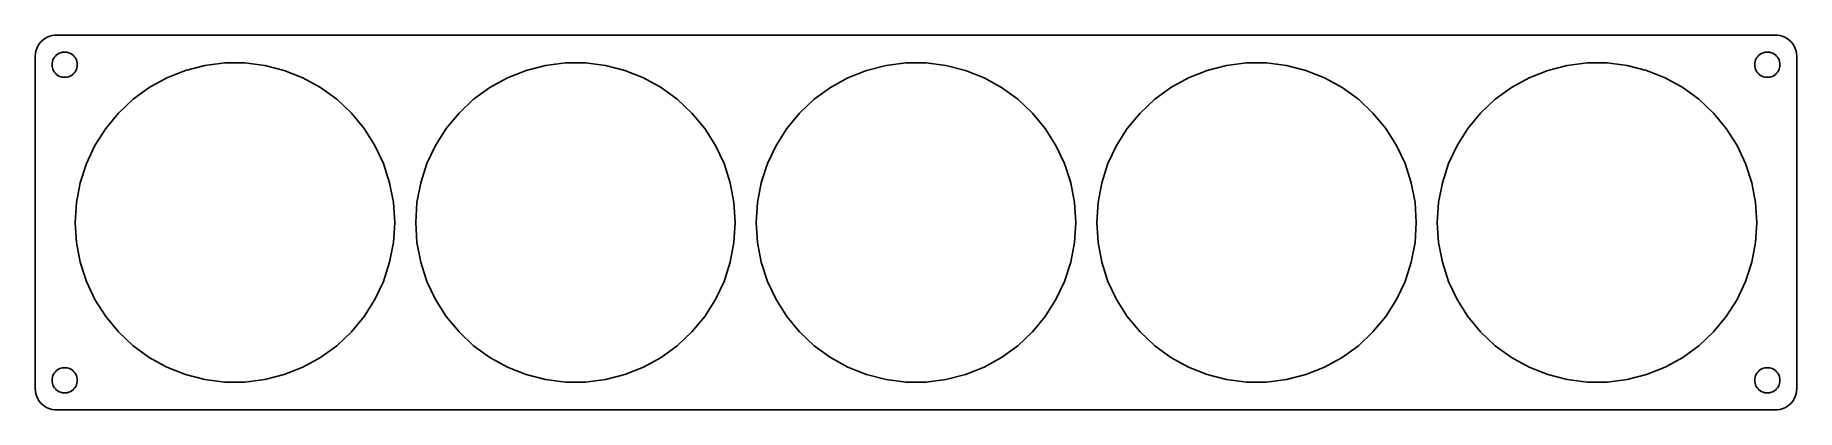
# Model space of a CAD drawing. Header units: metres. Extents: x -210 to 210, y -44 to 44.
import ezdxf

# ---------------------------------------------------------------- set-up
doc = ezdxf.new("R2010")
doc.units = ezdxf.units.M

msp = doc.modelspace()

# ---------------------------------------------------------------- linework, layer by layer
for p, q in [((-208.882, 41.9088), (-209.149, 41.3406)), ((-208.545, 42.4389), (-208.882, 41.9088)), ((-208.145, 42.9227), (-208.545, 42.4389)), ((-207.687, 43.3526), (-208.145, 42.9227)), ((-207.179, 43.7216), (-207.687, 43.3526)), ((-206.629, 44.0241), (-207.179, 43.7216)), ((-206.045, 44.2553), (-206.629, 44.0241)), ((-205.437, 44.4114), (-206.045, 44.2553)), ((-204.814, 44.4901), (-205.437, 44.4114)), ((204.814, 44.4901), (-204.814, 44.4901)), ((205.437, 44.4114), (204.814, 44.4901)), ((206.045, 44.2553), (205.437, 44.4114)), ((206.629, 44.0241), (206.045, 44.2553)), ((207.179, 43.7216), (206.629, 44.0241)), ((207.687, 43.3526), (207.179, 43.7216)), ((208.145, 42.9227), (207.687, 43.3526)), ((208.545, 42.4389), (208.145, 42.9227)), ((208.882, 41.9088), (208.545, 42.4389)), ((209.149, 41.3406), (208.882, 41.9088)), ((-209.461, 40.1267), (-209.5, 39.5)), ((-209.5, 39.5), (-209.5, -39.5)), ((-209.343, 40.7434), (-209.461, 40.1267)), ((-209.149, 41.3406), (-209.343, 40.7434)), ((-205.5, 37.5), (-205.476, 37.876)), ((-205.476, 37.876), (-205.406, 38.2461)), ((-205.406, 38.2461), (-205.289, 38.6044)), ((-205.289, 38.6044), (-205.129, 38.9453)), ((-205.129, 38.9453), (-204.927, 39.2634)), ((-204.927, 39.2634), (-204.687, 39.5536)), ((-204.687, 39.5536), (-204.412, 39.8115)), ((-204.412, 39.8115), (-204.107, 40.033)), ((-204.107, 40.033), (-203.777, 40.2145)), ((-203.777, 40.2145), (-203.427, 40.3532)), ((-203.427, 40.3532), (-203.062, 40.4469)), ((-203.062, 40.4469), (-202.688, 40.4941)), ((-202.688, 40.4941), (-202.312, 40.4941)), ((-202.312, 40.4941), (-201.938, 40.4469)), ((-201.938, 40.4469), (-201.573, 40.3532)), ((-201.573, 40.3532), (-201.223, 40.2145)), ((-201.223, 40.2145), (-200.893, 40.033)), ((-200.893, 40.033), (-200.588, 39.8115)), ((-200.588, 39.8115), (-200.313, 39.5536)), ((-200.313, 39.5536), (-200.073, 39.2634)), ((-200.073, 39.2634), (-199.871, 38.9453)), ((-199.871, 38.9453), (-199.711, 38.6044)), ((-199.711, 38.6044), (-199.594, 38.2461)), ((-199.594, 38.2461), (-199.524, 37.876)), ((-199.524, 37.876), (-199.5, 37.5)), ((-169.12, 37.3269), (-164.386, 37.925)), ((-164.386, 37.925), (-159.614, 37.925)), ((-159.614, 37.925), (-154.88, 37.3269)), ((-88.1205, 37.3269), (-83.386, 37.925)), ((-83.386, 37.925), (-78.614, 37.925)), ((-78.614, 37.925), (-73.8795, 37.3269)), ((-7.12048, 37.3269), (-2.38603, 37.925)), ((-2.38603, 37.925), (2.38603, 37.925)), ((2.38603, 37.925), (7.12048, 37.3269)), ((73.8795, 37.3269), (78.614, 37.925)), ((78.614, 37.925), (83.386, 37.925)), ((83.386, 37.925), (88.1205, 37.3269)), ((154.88, 37.3269), (159.614, 37.925)), ((159.614, 37.925), (164.386, 37.925)), ((164.386, 37.925), (169.12, 37.3269)), ((199.5, 37.5), (199.524, 37.876)), ((199.524, 37.876), (199.594, 38.2461)), ((199.594, 38.2461), (199.711, 38.6044)), ((199.711, 38.6044), (199.871, 38.9453)), ((199.871, 38.9453), (200.073, 39.2634)), ((200.073, 39.2634), (200.313, 39.5536)), ((200.313, 39.5536), (200.588, 39.8115)), ((200.588, 39.8115), (200.893, 40.033)), ((200.893, 40.033), (201.223, 40.2145)), ((201.223, 40.2145), (201.573, 40.3532)), ((201.573, 40.3532), (201.938, 40.4469)), ((201.938, 40.4469), (202.312, 40.4941)), ((202.312, 40.4941), (202.688, 40.4941)), ((202.688, 40.4941), (203.062, 40.4469)), ((203.062, 40.4469), (203.427, 40.3532)), ((203.427, 40.3532), (203.777, 40.2145)), ((203.777, 40.2145), (204.107, 40.033)), ((204.107, 40.033), (204.412, 39.8115)), ((204.412, 39.8115), (204.687, 39.5536)), ((204.687, 39.5536), (204.927, 39.2634)), ((204.927, 39.2634), (205.129, 38.9453)), ((205.129, 38.9453), (205.289, 38.6044)), ((205.289, 38.6044), (205.406, 38.2461)), ((205.406, 38.2461), (205.476, 37.876)), ((205.476, 37.876), (205.5, 37.5)), ((209.343, 40.7434), (209.149, 41.3406)), ((209.461, 40.1267), (209.343, 40.7434)), ((209.5, 39.5), (209.461, 40.1267)), ((209.5, -39.5), (209.5, 39.5)), ((-205.476, 37.124), (-205.5, 37.5)), ((-205.406, 36.7539), (-205.476, 37.124)), ((-205.289, 36.3956), (-205.406, 36.7539)), ((-205.129, 36.0547), (-205.289, 36.3956)), ((-204.927, 35.7366), (-205.129, 36.0547)), ((-204.687, 35.4464), (-204.927, 35.7366)), ((-204.412, 35.1885), (-204.687, 35.4464)), ((-204.107, 34.967), (-204.412, 35.1885)), ((-203.777, 34.7855), (-204.107, 34.967)), ((-203.427, 34.6468), (-203.777, 34.7855)), ((-203.062, 34.5531), (-203.427, 34.6468)), ((-202.688, 34.5059), (-203.062, 34.5531)), ((-202.312, 34.5059), (-202.688, 34.5059)), ((-201.938, 34.5531), (-202.312, 34.5059)), ((-201.573, 34.6468), (-201.938, 34.5531)), ((-201.223, 34.7855), (-201.573, 34.6468)), ((-200.893, 34.967), (-201.223, 34.7855)), ((-200.588, 35.1885), (-200.893, 34.967)), ((-200.313, 35.4464), (-200.588, 35.1885)), ((-200.073, 35.7366), (-200.313, 35.4464)), ((-199.871, 36.0547), (-200.073, 35.7366)), ((-199.711, 36.3956), (-199.871, 36.0547)), ((-199.594, 36.7539), (-199.711, 36.3956)), ((-199.524, 37.124), (-199.594, 36.7539)), ((-199.5, 37.5), (-199.524, 37.124)), ((-182.361, 32.0845), (-178.18, 34.3834)), ((-178.18, 34.3834), (-173.743, 36.1401)), ((-173.743, 36.1401), (-169.12, 37.3269)), ((-154.88, 37.3269), (-150.257, 36.1401)), ((-150.257, 36.1401), (-145.82, 34.3834)), ((-145.82, 34.3834), (-141.639, 32.0845)), ((-101.361, 32.0845), (-97.1796, 34.3834)), ((-97.1796, 34.3834), (-92.7426, 36.1401)), ((-92.7426, 36.1401), (-88.1205, 37.3269)), ((-73.8795, 37.3269), (-69.2574, 36.1401)), ((-69.2574, 36.1401), (-64.8204, 34.3834)), ((-64.8204, 34.3834), (-60.6386, 32.0845)), ((-20.3614, 32.0845), (-16.1796, 34.3834)), ((-16.1796, 34.3834), (-11.7426, 36.1401)), ((-11.7426, 36.1401), (-7.12048, 37.3269)), ((7.12048, 37.3269), (11.7426, 36.1401)), ((11.7426, 36.1401), (16.1796, 34.3834)), ((16.1796, 34.3834), (20.3614, 32.0845)), ((60.6386, 32.0845), (64.8204, 34.3834)), ((64.8204, 34.3834), (69.2574, 36.1401)), ((69.2574, 36.1401), (73.8795, 37.3269)), ((88.1205, 37.3269), (92.7426, 36.1401)), ((92.7426, 36.1401), (97.1796, 34.3834)), ((97.1796, 34.3834), (101.361, 32.0845)), ((141.639, 32.0845), (145.82, 34.3834)), ((145.82, 34.3834), (150.257, 36.1401)), ((150.257, 36.1401), (154.88, 37.3269)), ((169.12, 37.3269), (173.743, 36.1401)), ((173.743, 36.1401), (178.18, 34.3834)), ((178.18, 34.3834), (182.361, 32.0845)), ((199.524, 37.124), (199.5, 37.5)), ((199.594, 36.7539), (199.524, 37.124)), ((199.711, 36.3956), (199.594, 36.7539)), ((199.871, 36.0547), (199.711, 36.3956)), ((200.073, 35.7366), (199.871, 36.0547)), ((200.313, 35.4464), (200.073, 35.7366)), ((200.588, 35.1885), (200.313, 35.4464)), ((200.893, 34.967), (200.588, 35.1885)), ((201.223, 34.7855), (200.893, 34.967)), ((201.573, 34.6468), (201.223, 34.7855)), ((201.938, 34.5531), (201.573, 34.6468)), ((202.312, 34.5059), (201.938, 34.5531)), ((202.688, 34.5059), (202.312, 34.5059)), ((203.062, 34.5531), (202.688, 34.5059)), ((203.427, 34.6468), (203.062, 34.5531)), ((203.777, 34.7855), (203.427, 34.6468)), ((204.107, 34.967), (203.777, 34.7855)), ((204.412, 35.1885), (204.107, 34.967)), ((204.687, 35.4464), (204.412, 35.1885)), ((204.927, 35.7366), (204.687, 35.4464)), ((205.129, 36.0547), (204.927, 35.7366)), ((205.289, 36.3956), (205.129, 36.0547)), ((205.406, 36.7539), (205.289, 36.3956)), ((205.476, 37.124), (205.406, 36.7539)), ((205.5, 37.5), (205.476, 37.124)), ((-186.222, 29.2795), (-182.361, 32.0845)), ((-141.639, 32.0845), (-137.778, 29.2795)), ((-105.222, 29.2795), (-101.361, 32.0845)), ((-60.6386, 32.0845), (-56.7779, 29.2795)), ((-24.2221, 29.2795), (-20.3614, 32.0845)), ((20.3614, 32.0845), (24.2221, 29.2795)), ((56.7779, 29.2795), (60.6386, 32.0845)), ((101.361, 32.0845), (105.222, 29.2795)), ((137.778, 29.2795), (141.639, 32.0845)), ((182.361, 32.0845), (186.222, 29.2795)), ((-192.743, 22.3358), (-189.701, 26.0128)), ((-189.701, 26.0128), (-186.222, 29.2795)), ((-137.778, 29.2795), (-134.299, 26.0128)), ((-134.299, 26.0128), (-131.257, 22.3358)), ((-111.743, 22.3358), (-108.701, 26.0128)), ((-108.701, 26.0128), (-105.222, 29.2795)), ((-56.7779, 29.2795), (-53.2992, 26.0128)), ((-53.2992, 26.0128), (-50.2574, 22.3358)), ((-30.7426, 22.3358), (-27.7008, 26.0128)), ((-27.7008, 26.0128), (-24.2221, 29.2795)), ((24.2221, 29.2795), (27.7008, 26.0128)), ((27.7008, 26.0128), (30.7426, 22.3358)), ((50.2574, 22.3358), (53.2992, 26.0128)), ((53.2992, 26.0128), (56.7779, 29.2795)), ((105.222, 29.2795), (108.701, 26.0128)), ((108.701, 26.0128), (111.743, 22.3358)), ((131.257, 22.3358), (134.299, 26.0128)), ((134.299, 26.0128), (137.778, 29.2795)), ((186.222, 29.2795), (189.701, 26.0128)), ((189.701, 26.0128), (192.743, 22.3358)), ((-195.3, 18.3066), (-192.743, 22.3358)), ((-131.257, 22.3358), (-128.7, 18.3066)), ((-114.3, 18.3066), (-111.743, 22.3358)), ((-50.2574, 22.3358), (-47.7003, 18.3066)), ((-33.2997, 18.3066), (-30.7426, 22.3358)), ((30.7426, 22.3358), (33.2997, 18.3066)), ((47.7003, 18.3066), (50.2574, 22.3358)), ((111.743, 22.3358), (114.3, 18.3066)), ((128.7, 18.3066), (131.257, 22.3358)), ((192.743, 22.3358), (195.3, 18.3066)), ((-197.332, 13.9887), (-195.3, 18.3066)), ((-128.7, 18.3066), (-126.668, 13.9887)), ((-116.331, 13.9887), (-114.3, 18.3066)), ((-47.7003, 18.3066), (-45.6685, 13.9887)), ((-35.3315, 13.9887), (-33.2997, 18.3066)), ((33.2997, 18.3066), (35.3315, 13.9887)), ((45.6685, 13.9887), (47.7003, 18.3066)), ((114.3, 18.3066), (116.331, 13.9887)), ((126.668, 13.9887), (128.7, 18.3066)), ((195.3, 18.3066), (197.332, 13.9887)), ((-198.806, 9.45021), (-197.332, 13.9887)), ((-126.668, 13.9887), (-125.194, 9.45021)), ((-117.806, 9.45021), (-116.331, 13.9887)), ((-45.6685, 13.9887), (-44.1938, 9.45021)), ((-36.8062, 9.45021), (-35.3315, 13.9887)), ((35.3315, 13.9887), (36.8062, 9.45021)), ((44.1938, 9.45021), (45.6685, 13.9887)), ((116.331, 13.9887), (117.806, 9.45021)), ((125.194, 9.45021), (126.668, 13.9887)), ((197.332, 13.9887), (198.806, 9.45021)), ((-199.7, 4.76265), (-198.806, 9.45021)), ((-125.194, 9.45021), (-124.3, 4.76265)), ((-118.7, 4.76265), (-117.806, 9.45021)), ((-44.1938, 9.45021), (-43.2996, 4.76265)), ((-37.7003, 4.76265), (-36.8062, 9.45021)), ((36.8062, 9.45021), (37.7003, 4.76265)), ((43.2996, 4.76265), (44.1938, 9.45021)), ((117.806, 9.45021), (118.7, 4.76265)), ((124.3, 4.76265), (125.194, 9.45021)), ((198.806, 9.45021), (199.7, 4.76265)), ((-200, 0), (-199.7, 4.76265)), ((-124.3, 4.76265), (-124, 0)), ((-119, 0), (-118.7, 4.76265)), ((-43.2996, 4.76265), (-43, 0)), ((-38, 0), (-37.7003, 4.76265)), ((37.7003, 4.76265), (38, 0)), ((43, 0), (43.2996, 4.76265)), ((118.7, 4.76265), (119, 0)), ((124, 0), (124.3, 4.76265)), ((199.7, 4.76265), (200, 0)), ((-199.7, -4.76265), (-200, 0)), ((-124, 0), (-124.3, -4.76265)), ((-118.7, -4.76265), (-119, 0)), ((-43, 0), (-43.2996, -4.76265)), ((-37.7003, -4.76265), (-38, 0)), ((38, 0), (37.7003, -4.76265)), ((43.2996, -4.76265), (43, 0)), ((119, 0), (118.7, -4.76265)), ((124.3, -4.76265), (124, 0)), ((200, 0), (199.7, -4.76265)), ((-198.806, -9.45021), (-199.7, -4.76265)), ((-124.3, -4.76265), (-125.194, -9.45021)), ((-117.806, -9.45021), (-118.7, -4.76265)), ((-43.2996, -4.76265), (-44.1938, -9.45021)), ((-36.8062, -9.45021), (-37.7003, -4.76265)), ((37.7003, -4.76265), (36.8062, -9.45021)), ((44.1938, -9.45021), (43.2996, -4.76265)), ((118.7, -4.76265), (117.806, -9.45021)), ((125.194, -9.45021), (124.3, -4.76265)), ((199.7, -4.76265), (198.806, -9.45021)), ((-197.332, -13.9887), (-198.806, -9.45021)), ((-125.194, -9.45021), (-126.668, -13.9887)), ((-116.331, -13.9887), (-117.806, -9.45021)), ((-44.1938, -9.45021), (-45.6685, -13.9887)), ((-35.3315, -13.9887), (-36.8062, -9.45021)), ((36.8062, -9.45021), (35.3315, -13.9887)), ((45.6685, -13.9887), (44.1938, -9.45021)), ((117.806, -9.45021), (116.331, -13.9887)), ((126.668, -13.9887), (125.194, -9.45021)), ((198.806, -9.45021), (197.332, -13.9887)), ((-195.3, -18.3066), (-197.332, -13.9887)), ((-126.668, -13.9887), (-128.7, -18.3066)), ((-114.3, -18.3066), (-116.331, -13.9887)), ((-45.6685, -13.9887), (-47.7003, -18.3066)), ((-33.2997, -18.3066), (-35.3315, -13.9887)), ((35.3315, -13.9887), (33.2997, -18.3066)), ((47.7003, -18.3066), (45.6685, -13.9887)), ((116.331, -13.9887), (114.3, -18.3066)), ((128.7, -18.3066), (126.668, -13.9887)), ((197.332, -13.9887), (195.3, -18.3066)), ((-192.743, -22.3358), (-195.3, -18.3066)), ((-128.7, -18.3066), (-131.257, -22.3358)), ((-111.743, -22.3358), (-114.3, -18.3066)), ((-47.7003, -18.3066), (-50.2574, -22.3358)), ((-30.7426, -22.3358), (-33.2997, -18.3066)), ((33.2997, -18.3066), (30.7426, -22.3358)), ((50.2574, -22.3358), (47.7003, -18.3066)), ((114.3, -18.3066), (111.743, -22.3358)), ((131.257, -22.3358), (128.7, -18.3066)), ((195.3, -18.3066), (192.743, -22.3358)), ((-189.701, -26.0128), (-192.743, -22.3358)), ((-131.257, -22.3358), (-134.299, -26.0128)), ((-108.701, -26.0128), (-111.743, -22.3358)), ((-50.2574, -22.3358), (-53.2992, -26.0128)), ((-27.7008, -26.0128), (-30.7426, -22.3358)), ((30.7426, -22.3358), (27.7008, -26.0128)), ((53.2992, -26.0128), (50.2574, -22.3358)), ((111.743, -22.3358), (108.701, -26.0128)), ((134.299, -26.0128), (131.257, -22.3358)), ((192.743, -22.3358), (189.701, -26.0128)), ((-186.222, -29.2795), (-189.701, -26.0128)), ((-182.361, -32.0845), (-186.222, -29.2795)), ((-137.778, -29.2795), (-141.639, -32.0845)), ((-134.299, -26.0128), (-137.778, -29.2795)), ((-105.222, -29.2795), (-108.701, -26.0128)), ((-101.361, -32.0845), (-105.222, -29.2795)), ((-56.7779, -29.2795), (-60.6386, -32.0845)), ((-53.2992, -26.0128), (-56.7779, -29.2795)), ((-24.2221, -29.2795), (-27.7008, -26.0128)), ((-20.3614, -32.0845), (-24.2221, -29.2795)), ((24.2221, -29.2795), (20.3614, -32.0845)), ((27.7008, -26.0128), (24.2221, -29.2795)), ((56.7779, -29.2795), (53.2992, -26.0128)), ((60.6386, -32.0845), (56.7779, -29.2795)), ((105.222, -29.2795), (101.361, -32.0845)), ((108.701, -26.0128), (105.222, -29.2795)), ((137.778, -29.2795), (134.299, -26.0128)), ((141.639, -32.0845), (137.778, -29.2795)), ((186.222, -29.2795), (182.361, -32.0845)), ((189.701, -26.0128), (186.222, -29.2795)), ((-178.18, -34.3834), (-182.361, -32.0845)), ((-141.639, -32.0845), (-145.82, -34.3834)), ((-97.1796, -34.3834), (-101.361, -32.0845)), ((-60.6386, -32.0845), (-64.8204, -34.3834)), ((-16.1796, -34.3834), (-20.3614, -32.0845)), ((20.3614, -32.0845), (16.1796, -34.3834)), ((64.8204, -34.3834), (60.6386, -32.0845)), ((101.361, -32.0845), (97.1796, -34.3834)), ((145.82, -34.3834), (141.639, -32.0845)), ((182.361, -32.0845), (178.18, -34.3834)), ((-205.5, -37.5), (-205.476, -37.124)), ((-205.476, -37.876), (-205.5, -37.5)), ((-205.476, -37.124), (-205.406, -36.7539)), ((-205.406, -36.7539), (-205.289, -36.3956)), ((-205.289, -36.3956), (-205.129, -36.0547)), ((-205.129, -36.0547), (-204.927, -35.7366)), ((-204.927, -35.7366), (-204.687, -35.4464)), ((-204.687, -35.4464), (-204.412, -35.1885)), ((-204.412, -35.1885), (-204.107, -34.967)), ((-204.107, -34.967), (-203.777, -34.7855)), ((-203.777, -34.7855), (-203.427, -34.6468)), ((-203.427, -34.6468), (-203.062, -34.5531)), ((-203.062, -34.5531), (-202.688, -34.5059)), ((-202.688, -34.5059), (-202.312, -34.5059)), ((-202.312, -34.5059), (-201.938, -34.5531)), ((-201.938, -34.5531), (-201.573, -34.6468)), ((-201.573, -34.6468), (-201.223, -34.7855)), ((-201.223, -34.7855), (-200.893, -34.967)), ((-200.893, -34.967), (-200.588, -35.1885)), ((-200.588, -35.1885), (-200.313, -35.4464)), ((-200.313, -35.4464), (-200.073, -35.7366)), ((-200.073, -35.7366), (-199.871, -36.0547)), ((-199.871, -36.0547), (-199.711, -36.3956)), ((-199.711, -36.3956), (-199.594, -36.7539)), ((-199.594, -36.7539), (-199.524, -37.124)), ((-199.524, -37.124), (-199.5, -37.5)), ((-199.5, -37.5), (-199.524, -37.876)), ((-173.743, -36.1401), (-178.18, -34.3834)), ((-169.12, -37.3269), (-173.743, -36.1401)), ((-164.386, -37.925), (-169.12, -37.3269)), ((-154.88, -37.3269), (-159.614, -37.925)), ((-150.257, -36.1401), (-154.88, -37.3269)), ((-145.82, -34.3834), (-150.257, -36.1401)), ((-92.7426, -36.1401), (-97.1796, -34.3834)), ((-88.1205, -37.3269), (-92.7426, -36.1401)), ((-83.386, -37.925), (-88.1205, -37.3269)), ((-73.8795, -37.3269), (-78.614, -37.925)), ((-69.2574, -36.1401), (-73.8795, -37.3269)), ((-64.8204, -34.3834), (-69.2574, -36.1401)), ((-11.7426, -36.1401), (-16.1796, -34.3834)), ((-7.12048, -37.3269), (-11.7426, -36.1401)), ((-2.38603, -37.925), (-7.12048, -37.3269)), ((7.12048, -37.3269), (2.38603, -37.925)), ((11.7426, -36.1401), (7.12048, -37.3269)), ((16.1796, -34.3834), (11.7426, -36.1401)), ((69.2574, -36.1401), (64.8204, -34.3834)), ((73.8795, -37.3269), (69.2574, -36.1401)), ((78.614, -37.925), (73.8795, -37.3269)), ((88.1205, -37.3269), (83.386, -37.925)), ((92.7426, -36.1401), (88.1205, -37.3269)), ((97.1796, -34.3834), (92.7426, -36.1401)), ((150.257, -36.1401), (145.82, -34.3834)), ((154.88, -37.3269), (150.257, -36.1401)), ((159.614, -37.925), (154.88, -37.3269)), ((169.12, -37.3269), (164.386, -37.925)), ((173.743, -36.1401), (169.12, -37.3269)), ((178.18, -34.3834), (173.743, -36.1401)), ((199.5, -37.5), (199.524, -37.124)), ((199.524, -37.876), (199.5, -37.5)), ((199.524, -37.124), (199.594, -36.7539)), ((199.594, -36.7539), (199.711, -36.3956)), ((199.711, -36.3956), (199.871, -36.0547)), ((199.871, -36.0547), (200.073, -35.7366)), ((200.073, -35.7366), (200.313, -35.4464)), ((200.313, -35.4464), (200.588, -35.1885)), ((200.588, -35.1885), (200.893, -34.967)), ((200.893, -34.967), (201.223, -34.7855)), ((201.223, -34.7855), (201.573, -34.6468)), ((201.573, -34.6468), (201.938, -34.5531)), ((201.938, -34.5531), (202.312, -34.5059)), ((202.312, -34.5059), (202.688, -34.5059)), ((202.688, -34.5059), (203.062, -34.5531)), ((203.062, -34.5531), (203.427, -34.6468)), ((203.427, -34.6468), (203.777, -34.7855)), ((203.777, -34.7855), (204.107, -34.967)), ((204.107, -34.967), (204.412, -35.1885)), ((204.412, -35.1885), (204.687, -35.4464)), ((204.687, -35.4464), (204.927, -35.7366)), ((204.927, -35.7366), (205.129, -36.0547)), ((205.129, -36.0547), (205.289, -36.3956)), ((205.289, -36.3956), (205.406, -36.7539)), ((205.406, -36.7539), (205.476, -37.124)), ((205.476, -37.124), (205.5, -37.5)), ((205.5, -37.5), (205.476, -37.876)), ((-209.5, -39.5), (-209.461, -40.1267)), ((-209.461, -40.1267), (-209.343, -40.7434)), ((-209.343, -40.7434), (-209.149, -41.3406)), ((-209.149, -41.3406), (-208.882, -41.9088)), ((-205.406, -38.2461), (-205.476, -37.876)), ((-205.289, -38.6044), (-205.406, -38.2461)), ((-205.129, -38.9453), (-205.289, -38.6044)), ((-204.927, -39.2634), (-205.129, -38.9453)), ((-204.687, -39.5536), (-204.927, -39.2634)), ((-204.412, -39.8115), (-204.687, -39.5536)), ((-204.107, -40.033), (-204.412, -39.8115)), ((-203.777, -40.2145), (-204.107, -40.033)), ((-203.427, -40.3532), (-203.777, -40.2145)), ((-203.062, -40.4469), (-203.427, -40.3532)), ((-202.688, -40.4941), (-203.062, -40.4469)), ((-202.312, -40.4941), (-202.688, -40.4941)), ((-201.938, -40.4469), (-202.312, -40.4941)), ((-201.573, -40.3532), (-201.938, -40.4469)), ((-201.223, -40.2145), (-201.573, -40.3532)), ((-200.893, -40.033), (-201.223, -40.2145)), ((-200.588, -39.8115), (-200.893, -40.033)), ((-200.313, -39.5536), (-200.588, -39.8115)), ((-200.073, -39.2634), (-200.313, -39.5536)), ((-199.871, -38.9453), (-200.073, -39.2634)), ((-199.711, -38.6044), (-199.871, -38.9453)), ((-199.594, -38.2461), (-199.711, -38.6044)), ((-199.524, -37.876), (-199.594, -38.2461)), ((-159.614, -37.925), (-164.386, -37.925)), ((-78.614, -37.925), (-83.386, -37.925)), ((2.38603, -37.925), (-2.38603, -37.925)), ((83.386, -37.925), (78.614, -37.925)), ((164.386, -37.925), (159.614, -37.925)), ((199.594, -38.2461), (199.524, -37.876)), ((199.711, -38.6044), (199.594, -38.2461)), ((199.871, -38.9453), (199.711, -38.6044)), ((200.073, -39.2634), (199.871, -38.9453)), ((200.313, -39.5536), (200.073, -39.2634)), ((200.588, -39.8115), (200.313, -39.5536)), ((200.893, -40.033), (200.588, -39.8115)), ((201.223, -40.2145), (200.893, -40.033)), ((201.573, -40.3532), (201.223, -40.2145)), ((201.938, -40.4469), (201.573, -40.3532)), ((202.312, -40.4941), (201.938, -40.4469)), ((202.688, -40.4941), (202.312, -40.4941)), ((203.062, -40.4469), (202.688, -40.4941)), ((203.427, -40.3532), (203.062, -40.4469)), ((203.777, -40.2145), (203.427, -40.3532)), ((204.107, -40.033), (203.777, -40.2145)), ((204.412, -39.8115), (204.107, -40.033)), ((204.687, -39.5536), (204.412, -39.8115)), ((204.927, -39.2634), (204.687, -39.5536)), ((205.129, -38.9453), (204.927, -39.2634)), ((205.289, -38.6044), (205.129, -38.9453)), ((205.406, -38.2461), (205.289, -38.6044)), ((205.476, -37.876), (205.406, -38.2461)), ((208.882, -41.9088), (209.149, -41.3406)), ((209.149, -41.3406), (209.343, -40.7434)), ((209.343, -40.7434), (209.461, -40.1267)), ((209.461, -40.1267), (209.5, -39.5)), ((-208.882, -41.9088), (-208.545, -42.4389)), ((-208.545, -42.4389), (-208.145, -42.9227)), ((-208.145, -42.9227), (-207.687, -43.3526)), ((-207.687, -43.3526), (-207.179, -43.7216)), ((-207.179, -43.7216), (-206.629, -44.0241)), ((-206.629, -44.0241), (-206.045, -44.2553)), ((-206.045, -44.2553), (-205.437, -44.4114)), ((-205.437, -44.4114), (-204.814, -44.4901)), ((-204.814, -44.4901), (204.814, -44.4901)), ((204.814, -44.4901), (205.437, -44.4114)), ((205.437, -44.4114), (206.045, -44.2553)), ((206.045, -44.2553), (206.629, -44.0241)), ((206.629, -44.0241), (207.179, -43.7216)), ((207.179, -43.7216), (207.687, -43.3526)), ((207.687, -43.3526), (208.145, -42.9227)), ((208.145, -42.9227), (208.545, -42.4389)), ((208.545, -42.4389), (208.882, -41.9088))]:
    msp.add_line(p, q)

doc.saveas('drawing.dxf')
